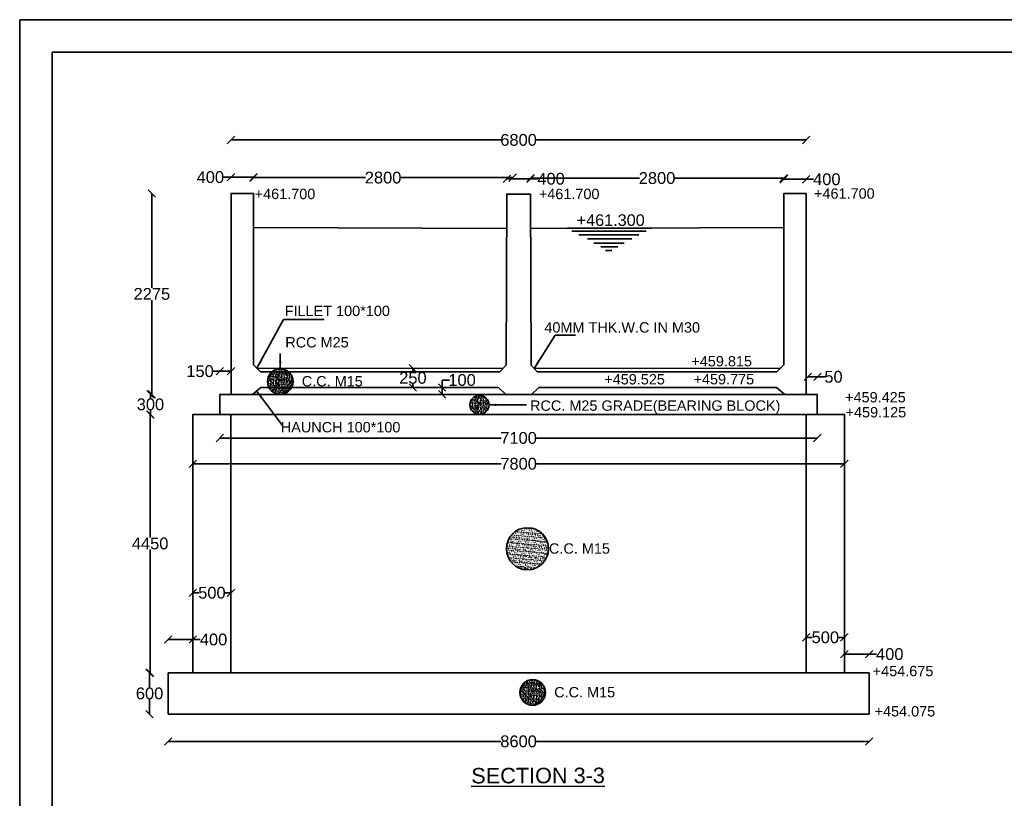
# Model space of a CAD drawing. Header units: millimetres. Extents: x 5124 to 6568637, y 2311 to 91879094.
# Drawn here: x 3590748 to 3603305, y 45948555 to 45958481 of the extents above; entities that cross this region are included whole.
import ezdxf

# ---------------------------------------------------------------- set-up
doc = ezdxf.new("R2010")
doc.units = ezdxf.units.MM
doc.header["$MEASUREMENT"] = 0
doc.layers.add('DRAWING', color=7, linetype='Continuous')
doc.layers.add('TEXT', color=7, linetype='Continuous')
doc.styles.get("Standard").update_dxf_attribs({"font": 'arial.ttf', "height": 150})
doc.dimstyles.get("Standard").update_dxf_attribs({"dimtxt": 200, "dimasz": 110, "dimexe": 0.18, "dimexo": 0.0625, "dimgap": 0.09, "dimtad": 0, "dimtih": 1, "dimtoh": 1, "dimdec": 0, "dimzin": 0, "dimdsep": 46, "dimtxsty": 'Standard', "dimblk": 'OBLIQUE', "dimcen": 0.09, "dimse1": 1, "dimse2": 1, "dimadec": 0, "dimazin": 0, "dimtfac": 1, "dimtdec": 0, "dimtofl": 0, "dimtmove": 0, "dimatfit": 3, "dimfxl": 1, "dimtolj": 1, "dimtzin": 0, "dimarcsym": 0})

# ---------------------------------------------------------------- blocks, each defined once
blk = doc.blocks.new('_Oblique')
at = {"color": 0, "linetype": 'ByBlock', "lineweight": -2}
blk.add_line((-0.5, -0.5), (0.5, 0.5), dxfattribs=at)
blk = doc.blocks.new('*D90')
at = {"layer": 'Defpoints', "color": 0, "transparency": 16777216}
for p in [(3593299, 45954005), (3593299, 45953711), (3593441, 45953711)]:
    blk.add_point(p, dxfattribs=at)
at = {"layer": 'TEXT', "color": 0, "lineweight": -2, "transparency": 16777216}
for p, q in [((3593299, 45954005), (3593204, 45954005)), ((3593441, 45954005), (3593299, 45954005))]:
    blk.add_line(p, q, dxfattribs=at)
at = {"layer": 'TEXT', "color": 0, "lineweight": -2, "transparency": 16777216, "xscale": 95, "yscale": 95, "zscale": 95, "rotation": 180}
blk.add_blockref('_Oblique', (3593299, 45954005), dxfattribs=at)
at = {"layer": 'TEXT', "color": 0, "lineweight": -2, "transparency": 16777216, "xscale": 95, "yscale": 95, "zscale": 95}
blk.add_blockref('_Oblique', (3593441, 45954005), dxfattribs=at)
at = {"layer": 'TEXT', "color": 0, "transparency": 16777216, "insert": (3593046, 45954005), "char_height": 150, "attachment_point": 5}
blk.add_mtext('\\A1;150', dxfattribs=at)
blk = doc.blocks.new('*D91')
at = {"layer": 'Defpoints', "color": 0, "transparency": 16777216}
for p in [(3595758, 45954042), (3595758, 45953798), (3595758, 45953798)]:
    blk.add_point(p, dxfattribs=at)
at = {"layer": 'TEXT', "color": 0, "lineweight": -2, "transparency": 16777216}
for p, q in [((3595758, 45954042), (3595758, 45953997)), ((3595758, 45953798), (3595758, 45953843))]:
    blk.add_line(p, q, dxfattribs=at)
at = {"layer": 'TEXT', "color": 0, "lineweight": -2, "transparency": 16777216, "xscale": 95, "yscale": 95, "zscale": 95}
for p, rotation in [((3595758, 45954042), 90), ((3595758, 45953798), 270)]:
    blk.add_blockref('_Oblique', p, dxfattribs=dict(at, rotation=rotation))
at = {"layer": 'TEXT', "color": 0, "transparency": 16777216, "insert": (3595758, 45953920), "char_height": 150, "attachment_point": 5}
blk.add_mtext('\\A1;250', dxfattribs=at)
blk = doc.blocks.new('*D92')
at = {"layer": 'Defpoints', "color": 0, "transparency": 16777216}
for p in [(3595334, 45953798), (3596131, 45953798), (3595267, 45953711)]:
    blk.add_point(p, dxfattribs=at)
at = {"layer": 'TEXT', "color": 0, "lineweight": -2, "transparency": 16777216}
for p, q in [((3596131, 45953798), (3596131, 45953893)), ((3596131, 45953893), (3596226, 45953893)), ((3596131, 45953711), (3596131, 45953798))]:
    blk.add_line(p, q, dxfattribs=at)
at = {"layer": 'TEXT', "color": 0, "lineweight": -2, "transparency": 16777216, "xscale": 95, "yscale": 95, "zscale": 95}
for p, rotation in [((3596131, 45953798), 90), ((3596131, 45953711), 270)]:
    blk.add_blockref('_Oblique', p, dxfattribs=dict(at, rotation=rotation))
at = {"layer": 'TEXT', "color": 0, "transparency": 16777216, "insert": (3596384, 45953893), "char_height": 150, "attachment_point": 5}
blk.add_mtext('\\A1;100', dxfattribs=at)
blk = doc.blocks.new('*D93')
at = {"layer": 'Defpoints', "color": 0}
for p in [(3593726, 45956476), (3593441, 45956267), (3593726, 45956267)]:
    blk.add_point(p, dxfattribs=at)
at = {"layer": 'TEXT', "color": 0, "lineweight": -2}
for p, q in [((3593441, 45956476), (3593346, 45956476)), ((3593726, 45956476), (3593441, 45956476))]:
    blk.add_line(p, q, dxfattribs=at)
at = {"layer": 'TEXT', "color": 0, "lineweight": -2, "xscale": 95, "yscale": 95, "zscale": 95, "rotation": 180}
blk.add_blockref('_Oblique', (3593441, 45956476), dxfattribs=at)
at = {"layer": 'TEXT', "color": 0, "lineweight": -2, "xscale": 95, "yscale": 95, "zscale": 95}
blk.add_blockref('_Oblique', (3593726, 45956476), dxfattribs=at)
at = {"layer": 'TEXT', "color": 0, "insert": (3593177, 45956476), "char_height": 150, "attachment_point": 5}
blk.add_mtext('\\A1;400', dxfattribs=at)
blk = doc.blocks.new('*D94')
at = {"layer": 'Defpoints', "color": 0, "transparency": 16777216}
for p in [(3597255, 45956455), (3596954, 45956260), (3597255, 45956262)]:
    blk.add_point(p, dxfattribs=at)
at = {"layer": 'TEXT', "color": 0, "lineweight": -2, "transparency": 16777216}
for p, q in [((3596954, 45956455), (3597255, 45956455)), ((3597255, 45956455), (3597350, 45956455))]:
    blk.add_line(p, q, dxfattribs=at)
at = {"layer": 'TEXT', "color": 0, "lineweight": -2, "transparency": 16777216, "xscale": 95, "yscale": 95, "zscale": 95, "rotation": 180}
blk.add_blockref('_Oblique', (3596954, 45956455), dxfattribs=at)
at = {"layer": 'TEXT', "color": 0, "lineweight": -2, "transparency": 16777216, "xscale": 95, "yscale": 95, "zscale": 95}
blk.add_blockref('_Oblique', (3597255, 45956455), dxfattribs=at)
at = {"layer": 'TEXT', "color": 0, "transparency": 16777216, "insert": (3597518, 45956455), "char_height": 150, "attachment_point": 5}
blk.add_mtext('\\A1;400', dxfattribs=at)
blk = doc.blocks.new('*D95')
at = {"layer": 'Defpoints', "color": 0, "transparency": 16777216}
for p in [(3600768, 45956449), (3600482, 45956267), (3600768, 45956267)]:
    blk.add_point(p, dxfattribs=at)
at = {"layer": 'TEXT', "color": 0, "lineweight": -2, "transparency": 16777216}
for p, q in [((3600482, 45956449), (3600768, 45956449)), ((3600768, 45956449), (3600863, 45956449))]:
    blk.add_line(p, q, dxfattribs=at)
at = {"layer": 'TEXT', "color": 0, "lineweight": -2, "transparency": 16777216, "xscale": 95, "yscale": 95, "zscale": 95, "rotation": 180}
blk.add_blockref('_Oblique', (3600482, 45956449), dxfattribs=at)
at = {"layer": 'TEXT', "color": 0, "lineweight": -2, "transparency": 16777216, "xscale": 95, "yscale": 95, "zscale": 95}
blk.add_blockref('_Oblique', (3600768, 45956449), dxfattribs=at)
at = {"layer": 'TEXT', "color": 0, "transparency": 16777216, "insert": (3601031, 45956449), "char_height": 150, "attachment_point": 5}
blk.add_mtext('\\A1;400', dxfattribs=at)
blk = doc.blocks.new('*D96')
at = {"layer": 'Defpoints', "color": 0, "transparency": 16777216}
for p in [(3597029, 45956470), (3593726, 45956267), (3597029, 45956260)]:
    blk.add_point(p, dxfattribs=at)
at = {"layer": 'TEXT', "color": 0, "lineweight": -2, "transparency": 16777216}
for p, q in [((3593726, 45956470), (3595153, 45956470)), ((3597029, 45956470), (3595603, 45956470))]:
    blk.add_line(p, q, dxfattribs=at)
at = {"layer": 'TEXT', "color": 0, "lineweight": -2, "transparency": 16777216, "xscale": 95, "yscale": 95, "zscale": 95, "rotation": 180}
blk.add_blockref('_Oblique', (3593726, 45956470), dxfattribs=at)
at = {"layer": 'TEXT', "color": 0, "lineweight": -2, "transparency": 16777216, "xscale": 95, "yscale": 95, "zscale": 95}
blk.add_blockref('_Oblique', (3597029, 45956470), dxfattribs=at)
at = {"layer": 'TEXT', "color": 0, "transparency": 16777216, "insert": (3595378, 45956470), "char_height": 150, "attachment_point": 5}
blk.add_mtext('\\A1;2800', dxfattribs=at)
blk = doc.blocks.new('*D97')
at = {"layer": 'Defpoints', "color": 0, "transparency": 16777216}
for p in [(3600482, 45956464), (3597255, 45956262), (3600482, 45956267)]:
    blk.add_point(p, dxfattribs=at)
at = {"layer": 'TEXT', "color": 0, "lineweight": -2, "transparency": 16777216}
for p, q in [((3597255, 45956464), (3598643, 45956464)), ((3600482, 45956464), (3599093, 45956464))]:
    blk.add_line(p, q, dxfattribs=at)
at = {"layer": 'TEXT', "color": 0, "lineweight": -2, "transparency": 16777216, "xscale": 95, "yscale": 95, "zscale": 95, "rotation": 180}
blk.add_blockref('_Oblique', (3597255, 45956464), dxfattribs=at)
at = {"layer": 'TEXT', "color": 0, "lineweight": -2, "transparency": 16777216, "xscale": 95, "yscale": 95, "zscale": 95}
blk.add_blockref('_Oblique', (3600482, 45956464), dxfattribs=at)
at = {"layer": 'TEXT', "color": 0, "transparency": 16777216, "insert": (3598868, 45956464), "char_height": 150, "attachment_point": 5}
blk.add_mtext('\\A1;2800', dxfattribs=at)
blk = doc.blocks.new('*D98')
at = {"layer": 'Defpoints', "color": 0, "transparency": 16777216}
for p in [(3593441, 45956950), (3593441, 45956267), (3600768, 45956267)]:
    blk.add_point(p, dxfattribs=at)
at = {"layer": 'TEXT', "color": 0, "lineweight": -2, "transparency": 16777216}
for p, q in [((3593441, 45956950), (3596880, 45956950)), ((3600768, 45956950), (3597329, 45956950))]:
    blk.add_line(p, q, dxfattribs=at)
at = {"layer": 'TEXT', "color": 0, "lineweight": -2, "transparency": 16777216, "xscale": 95, "yscale": 95, "zscale": 95, "rotation": 180}
blk.add_blockref('_Oblique', (3593441, 45956950), dxfattribs=at)
at = {"layer": 'TEXT', "color": 0, "lineweight": -2, "transparency": 16777216, "xscale": 95, "yscale": 95, "zscale": 95}
blk.add_blockref('_Oblique', (3600768, 45956950), dxfattribs=at)
at = {"layer": 'TEXT', "color": 0, "transparency": 16777216, "insert": (3597104, 45956950), "char_height": 150, "attachment_point": 5}
blk.add_mtext('\\A1;6800', dxfattribs=at)
blk = doc.blocks.new('*D99')
at = {"layer": 'Defpoints', "color": 0, "transparency": 16777216}
for p in [(3592432, 45956267), (3593441, 45956267), (3593299, 45953711)]:
    blk.add_point(p, dxfattribs=at)
at = {"layer": 'TEXT', "color": 0, "lineweight": -2, "transparency": 16777216}
for p, q in [((3592432, 45956267), (3592432, 45955066)), ((3592432, 45953711), (3592432, 45954912))]:
    blk.add_line(p, q, dxfattribs=at)
at = {"layer": 'TEXT', "color": 0, "lineweight": -2, "transparency": 16777216, "xscale": 95, "yscale": 95, "zscale": 95}
for p, rotation in [((3592432, 45956267), 90), ((3592432, 45953711), 270)]:
    blk.add_blockref('_Oblique', p, dxfattribs=dict(at, rotation=rotation))
at = {"layer": 'TEXT', "color": 0, "transparency": 16777216, "insert": (3592432, 45954989), "char_height": 150, "attachment_point": 5}
blk.add_mtext('\\A1;2275', dxfattribs=at)
blk = doc.blocks.new('*D100')
at = {"layer": 'Defpoints', "color": 0, "transparency": 16777216}
for p in [(3592414, 45953711), (3593299, 45953711), (3593299, 45953455)]:
    blk.add_point(p, dxfattribs=at)
at = {"layer": 'TEXT', "color": 0, "lineweight": -2, "transparency": 16777216}
for p, q in [((3592414, 45953711), (3592414, 45953660)), ((3592414, 45953455), (3592414, 45953506))]:
    blk.add_line(p, q, dxfattribs=at)
at = {"layer": 'TEXT', "color": 0, "lineweight": -2, "transparency": 16777216, "xscale": 95, "yscale": 95, "zscale": 95}
for p, rotation in [((3592414, 45953711), 90), ((3592414, 45953455), 270)]:
    blk.add_blockref('_Oblique', p, dxfattribs=dict(at, rotation=rotation))
at = {"layer": 'TEXT', "color": 0, "transparency": 16777216, "insert": (3592414, 45953583), "char_height": 150, "attachment_point": 5}
blk.add_mtext('\\A1;300', dxfattribs=at)
blk = doc.blocks.new('*D101')
at = {"layer": 'Defpoints', "color": 0, "transparency": 16777216}
for p in [(3592954, 45953455), (3592410, 45950166), (3592954, 45950166)]:
    blk.add_point(p, dxfattribs=at)
at = {"layer": 'TEXT', "color": 0, "lineweight": -2, "transparency": 16777216}
for p, q in [((3592410, 45953455), (3592410, 45951887)), ((3592410, 45950166), (3592410, 45951734))]:
    blk.add_line(p, q, dxfattribs=at)
at = {"layer": 'TEXT', "color": 0, "lineweight": -2, "transparency": 16777216, "xscale": 95, "yscale": 95, "zscale": 95}
for p, rotation in [((3592410, 45953455), 90), ((3592410, 45950166), 270)]:
    blk.add_blockref('_Oblique', p, dxfattribs=dict(at, rotation=rotation))
at = {"layer": 'TEXT', "color": 0, "transparency": 16777216, "insert": (3592410, 45951811), "char_height": 150, "attachment_point": 5}
blk.add_mtext('\\A1;4450', dxfattribs=at)
blk = doc.blocks.new('*D102')
at = {"layer": 'Defpoints', "color": 0, "transparency": 16777216}
for p in [(3592639, 45950166), (3592403, 45949638), (3592639, 45949638)]:
    blk.add_point(p, dxfattribs=at)
at = {"layer": 'TEXT', "color": 0, "lineweight": -2, "transparency": 16777216}
for p, q in [((3592403, 45950166), (3592403, 45949979)), ((3592403, 45949638), (3592403, 45949825))]:
    blk.add_line(p, q, dxfattribs=at)
at = {"layer": 'TEXT', "color": 0, "lineweight": -2, "transparency": 16777216, "xscale": 95, "yscale": 95, "zscale": 95}
for p, rotation in [((3592403, 45950166), 90), ((3592403, 45949638), 270)]:
    blk.add_blockref('_Oblique', p, dxfattribs=dict(at, rotation=rotation))
at = {"layer": 'TEXT', "color": 0, "transparency": 16777216, "insert": (3592403, 45949902), "char_height": 150, "attachment_point": 5}
blk.add_mtext('\\A1;600', dxfattribs=at)
blk = doc.blocks.new('*D103')
at = {"layer": 'Defpoints', "color": 0, "transparency": 16777216}
for p in [(3592954, 45950589), (3592639, 45950166), (3592954, 45950166)]:
    blk.add_point(p, dxfattribs=at)
at = {"layer": 'TEXT', "color": 0, "lineweight": -2, "transparency": 16777216}
for p, q in [((3592639, 45950589), (3592954, 45950589)), ((3592954, 45950589), (3593049, 45950589))]:
    blk.add_line(p, q, dxfattribs=at)
at = {"layer": 'TEXT', "color": 0, "lineweight": -2, "transparency": 16777216, "xscale": 95, "yscale": 95, "zscale": 95, "rotation": 180}
blk.add_blockref('_Oblique', (3592639, 45950589), dxfattribs=at)
at = {"layer": 'TEXT', "color": 0, "lineweight": -2, "transparency": 16777216, "xscale": 95, "yscale": 95, "zscale": 95}
blk.add_blockref('_Oblique', (3592954, 45950589), dxfattribs=at)
at = {"layer": 'TEXT', "color": 0, "transparency": 16777216, "insert": (3593218, 45950589), "char_height": 150, "attachment_point": 5}
blk.add_mtext('\\A1;400', dxfattribs=at)
blk = doc.blocks.new('*D104')
at = {"layer": 'Defpoints', "color": 0, "transparency": 16777216}
for p in [(3593440, 45951184), (3592954, 45951096), (3593440, 45951096)]:
    blk.add_point(p, dxfattribs=at)
at = {"layer": 'TEXT', "color": 0, "lineweight": -2, "transparency": 16777216}
for p, q in [((3592954, 45951184), (3593031, 45951184)), ((3593440, 45951184), (3593362, 45951184))]:
    blk.add_line(p, q, dxfattribs=at)
at = {"layer": 'TEXT', "color": 0, "lineweight": -2, "transparency": 16777216, "xscale": 95, "yscale": 95, "zscale": 95, "rotation": 180}
blk.add_blockref('_Oblique', (3592954, 45951184), dxfattribs=at)
at = {"layer": 'TEXT', "color": 0, "lineweight": -2, "transparency": 16777216, "xscale": 95, "yscale": 95, "zscale": 95}
blk.add_blockref('_Oblique', (3593440, 45951184), dxfattribs=at)
at = {"layer": 'TEXT', "color": 0, "transparency": 16777216, "insert": (3593197, 45951184), "char_height": 150, "attachment_point": 5}
blk.add_mtext('\\A1;500', dxfattribs=at)
blk = doc.blocks.new('*D105')
at = {"layer": 'Defpoints', "color": 0, "transparency": 16777216}
for p in [(3600769, 45950617), (3601254, 45950617), (3601254, 45950617)]:
    blk.add_point(p, dxfattribs=at)
at = {"layer": 'TEXT', "color": 0, "lineweight": -2, "transparency": 16777216}
for p, q in [((3600769, 45950617), (3600846, 45950617)), ((3601254, 45950617), (3601177, 45950617))]:
    blk.add_line(p, q, dxfattribs=at)
at = {"layer": 'TEXT', "color": 0, "lineweight": -2, "transparency": 16777216, "xscale": 95, "yscale": 95, "zscale": 95, "rotation": 180}
blk.add_blockref('_Oblique', (3600769, 45950617), dxfattribs=at)
at = {"layer": 'TEXT', "color": 0, "lineweight": -2, "transparency": 16777216, "xscale": 95, "yscale": 95, "zscale": 95}
blk.add_blockref('_Oblique', (3601254, 45950617), dxfattribs=at)
at = {"layer": 'TEXT', "color": 0, "transparency": 16777216, "insert": (3601012, 45950617), "char_height": 150, "attachment_point": 5}
blk.add_mtext('\\A1;500', dxfattribs=at)
blk = doc.blocks.new('*D106')
at = {"layer": 'Defpoints', "color": 0, "transparency": 16777216}
for p in [(3601570, 45950403), (3601254, 45950166), (3601570, 45950166)]:
    blk.add_point(p, dxfattribs=at)
at = {"layer": 'TEXT', "color": 0, "lineweight": -2, "transparency": 16777216}
for p, q in [((3601254, 45950403), (3601570, 45950403)), ((3601570, 45950403), (3601665, 45950403))]:
    blk.add_line(p, q, dxfattribs=at)
at = {"layer": 'TEXT', "color": 0, "lineweight": -2, "transparency": 16777216, "xscale": 95, "yscale": 95, "zscale": 95, "rotation": 180}
blk.add_blockref('_Oblique', (3601254, 45950403), dxfattribs=at)
at = {"layer": 'TEXT', "color": 0, "lineweight": -2, "transparency": 16777216, "xscale": 95, "yscale": 95, "zscale": 95}
blk.add_blockref('_Oblique', (3601570, 45950403), dxfattribs=at)
at = {"layer": 'TEXT', "color": 0, "transparency": 16777216, "insert": (3601833, 45950403), "char_height": 150, "attachment_point": 5}
blk.add_mtext('\\A1;400', dxfattribs=at)
blk = doc.blocks.new('*D107')
at = {"layer": 'Defpoints', "color": 0, "transparency": 16777216}
for p in [(3593299, 45953455), (3600910, 45953455), (3600910, 45953155)]:
    blk.add_point(p, dxfattribs=at)
at = {"layer": 'TEXT', "color": 0, "lineweight": -2, "transparency": 16777216}
for p, q in [((3593299, 45953155), (3596881, 45953155)), ((3600910, 45953155), (3597328, 45953155))]:
    blk.add_line(p, q, dxfattribs=at)
at = {"layer": 'TEXT', "color": 0, "lineweight": -2, "transparency": 16777216, "xscale": 95, "yscale": 95, "zscale": 95, "rotation": 180}
blk.add_blockref('_Oblique', (3593299, 45953155), dxfattribs=at)
at = {"layer": 'TEXT', "color": 0, "lineweight": -2, "transparency": 16777216, "xscale": 95, "yscale": 95, "zscale": 95}
blk.add_blockref('_Oblique', (3600910, 45953155), dxfattribs=at)
at = {"layer": 'TEXT', "color": 0, "transparency": 16777216, "insert": (3597104, 45953155), "char_height": 150, "attachment_point": 5}
blk.add_mtext('\\A1;7100', dxfattribs=at)
blk = doc.blocks.new('*D108')
at = {"layer": 'Defpoints', "color": 0, "transparency": 16777216}
for p in [(3592954, 45952846), (3601254, 45952846), (3601254, 45952826)]:
    blk.add_point(p, dxfattribs=at)
at = {"layer": 'TEXT', "color": 0, "lineweight": -2, "transparency": 16777216}
for p, q in [((3592954, 45952826), (3596881, 45952826)), ((3601254, 45952826), (3597328, 45952826))]:
    blk.add_line(p, q, dxfattribs=at)
at = {"layer": 'TEXT', "color": 0, "lineweight": -2, "transparency": 16777216, "xscale": 95, "yscale": 95, "zscale": 95, "rotation": 180}
blk.add_blockref('_Oblique', (3592954, 45952826), dxfattribs=at)
at = {"layer": 'TEXT', "color": 0, "lineweight": -2, "transparency": 16777216, "xscale": 95, "yscale": 95, "zscale": 95}
blk.add_blockref('_Oblique', (3601254, 45952826), dxfattribs=at)
at = {"layer": 'TEXT', "color": 0, "transparency": 16777216, "insert": (3597104, 45952826), "char_height": 150, "attachment_point": 5}
blk.add_mtext('\\A1;7800', dxfattribs=at)
blk = doc.blocks.new('*D109')
at = {"layer": 'Defpoints', "color": 0, "transparency": 16777216}
for p in [(3600913, 45953934), (3600789, 45953711), (3600913, 45953711)]:
    blk.add_point(p, dxfattribs=at)
at = {"layer": 'TEXT', "color": 0, "lineweight": -2, "transparency": 16777216}
for p, q in [((3600789, 45953934), (3600913, 45953934)), ((3600913, 45953934), (3601008, 45953934))]:
    blk.add_line(p, q, dxfattribs=at)
at = {"layer": 'TEXT', "color": 0, "lineweight": -2, "transparency": 16777216, "xscale": 95, "yscale": 95, "zscale": 95, "rotation": 180}
blk.add_blockref('_Oblique', (3600789, 45953934), dxfattribs=at)
at = {"layer": 'TEXT', "color": 0, "lineweight": -2, "transparency": 16777216, "xscale": 95, "yscale": 95, "zscale": 95}
blk.add_blockref('_Oblique', (3600913, 45953934), dxfattribs=at)
at = {"layer": 'TEXT', "color": 0, "transparency": 16777216, "insert": (3601116, 45953934), "char_height": 150, "attachment_point": 5}
blk.add_mtext('\\A1;50', dxfattribs=at)
blk = doc.blocks.new('*D110')
at = {"layer": 'Defpoints', "color": 0, "transparency": 16777216}
for p in [(3592639, 45949638), (3601570, 45949638), (3601570, 45949292)]:
    blk.add_point(p, dxfattribs=at)
at = {"layer": 'TEXT', "color": 0, "lineweight": -2, "transparency": 16777216}
for p, q in [((3592639, 45949292), (3596880, 45949292)), ((3601570, 45949292), (3597328, 45949292))]:
    blk.add_line(p, q, dxfattribs=at)
at = {"layer": 'TEXT', "color": 0, "lineweight": -2, "transparency": 16777216, "xscale": 95, "yscale": 95, "zscale": 95, "rotation": 180}
blk.add_blockref('_Oblique', (3592639, 45949292), dxfattribs=at)
at = {"layer": 'TEXT', "color": 0, "lineweight": -2, "transparency": 16777216, "xscale": 95, "yscale": 95, "zscale": 95}
blk.add_blockref('_Oblique', (3601570, 45949292), dxfattribs=at)
at = {"layer": 'TEXT', "color": 0, "transparency": 16777216, "insert": (3597104, 45949292), "char_height": 150, "attachment_point": 5}
blk.add_mtext('\\A1;8600', dxfattribs=at)

msp = doc.modelspace()

# ---------------------------------------------------------------- hatches: boundary and pattern name
at = {"layer": 'DRAWING'}
h = msp.add_hatch(dxfattribs=at)
h.set_pattern_fill('AR-CONC,_O', color=256, scale=6.585767)
h.set_pattern_definition([(50, (1332011.934, 15685220.425), (47.23708328, -4.1327093), [4.93932513, -54.33257645]), (355, (1332011.934, 15685220.425), (-9.13783932, 49.53762013), [3.951460105, -43.46606116]), (100.4514, (1332015.87, 15685220.08), (38.09927904, 45.40488076), [4.1977803, -46.17558473]), (46.1842, (1332011.934, 15685233.596), (70.28600711, -10.90069636), [7.4089877, -81.49886467]), (96.6356, (1332017.79, 15685232.69), (61.55470655, 64.15313175), [6.29667064, -69.26336603]), (351.1842, (1332011.934, 15685233.596), (61.55465647, 64.15317982), [5.92719016, -65.19909174]), (21, (1332018.52, 15685230.303), (39.310906717, -26.5155414), [4.93932513, -54.33257645]), (326, (1332018.52, 15685230.303), (16.02418045, 47.75669122), [3.951460105, -43.46606116]), (71.4514, (1332021.796, 15685228.094), (55.335103274, 21.24110651), [4.1977803, -46.17558473]), (37.5, (1332011.934, 15685220.425), (0.80081972, 21.9236130455), [0, -42.939199811, 0, -44.124637843, 0, -43.63070533]), (7.5, (1332011.934, 15685220.425), (17.325146369, 25.975035743), [0, -25.157629337, 0, -41.951334785, 0, -16.629061277]), (327.5, (1331997.248, 15685220.425), (35.156300998, -1.485411264), [0, -16.464417106, 0, -51.36898137, 0, -68.162686817]), (317.5, (1331990.662, 15685220.425), (38.40728137, 6.592680734), [0, -21.403742237, 0, -34.114272243, 0, -48.40538629])])
h.paths.add_polyline_path([(3593904.5, 45953874.2, 1), (3594231.2, 45953874.2, 1)])
h = msp.add_hatch(dxfattribs=at)
h.set_pattern_fill('AR-CONC,_O', color=256, scale=6.585767)
h.set_pattern_definition([(50, (1334549.864, 15684923.37), (47.23708328, -4.1327093), [4.93932513, -54.33257645]), (355, (1334549.864, 15684923.37), (-9.13783932, 49.53762013), [3.951460105, -43.46606116]), (100.4514, (1334553.8, 15684923.025), (38.09927904, 45.40488076), [4.1977803, -46.17558473]), (46.1842, (1334549.864, 15684936.54), (70.28600711, -10.90069636), [7.4089877, -81.49886467]), (96.6356, (1334555.72, 15684935.63), (61.55470655, 64.15313175), [6.29667064, -69.26336603]), (351.1842, (1334549.864, 15684936.54), (61.55465647, 64.15317982), [5.92719016, -65.19909174]), (21, (1334556.45, 15684933.25), (39.310906717, -26.5155414), [4.93932513, -54.33257645]), (326, (1334556.45, 15684933.25), (16.02418045, 47.75669122), [3.951460105, -43.46606116]), (71.4514, (1334559.725, 15684931.04), (55.335103274, 21.24110651), [4.1977803, -46.17558473]), (37.5, (1334549.864, 15684923.37), (0.80081972, 21.9236130455), [0, -42.939199811, 0, -44.124637843, 0, -43.63070533]), (7.5, (1334549.864, 15684923.37), (17.325146369, 25.975035743), [0, -25.157629337, 0, -41.951334785, 0, -16.629061277]), (327.5, (1334535.177, 15684923.37), (35.156300998, -1.485411264), [0, -16.464417106, 0, -51.36898137, 0, -68.162686817]), (317.5, (1334528.592, 15684923.37), (38.40728137, 6.592680734), [0, -21.403742237, 0, -34.114272243, 0, -48.40538629])])
h.paths.add_polyline_path([(3596484.1, 45953577.1, 1), (3596727.4, 45953577.1, 1)])
h = msp.add_hatch(dxfattribs=at)
h.set_pattern_fill('AR-CONC,_O', color=256, scale=6.585767)
h.set_pattern_definition([(50, (1335161.158, 15683091.135), (47.23708328, -4.1327093), [4.93932513, -54.33257645]), (355, (1335161.16, 15683091.135), (-9.13783932, 49.53762013), [3.951460105, -43.46606116]), (100.4514, (1335165.094, 15683090.79), (38.09927904, 45.40488076), [4.1977803, -46.17558473]), (46.1842, (1335161.16, 15683104.307), (70.28600711, -10.90069636), [7.4089877, -81.49886467]), (96.6356, (1335167.015, 15683103.4), (61.55470655, 64.15313175), [6.29667064, -69.26336603]), (351.1842, (1335161.16, 15683104.31), (61.55465647, 64.15317982), [5.92719016, -65.19909174]), (21, (1335167.744, 15683101.014), (39.310906717, -26.5155414), [4.93932513, -54.33257645]), (326, (1335167.744, 15683101.014), (16.02418045, 47.75669122), [3.951460105, -43.46606116]), (71.4514, (1335171.02, 15683098.804), (55.335103274, 21.24110651), [4.1977803, -46.17558473]), (37.5, (1335161.158, 15683091.135), (0.80081972, 21.9236130455), [0, -42.939199811, 0, -44.124637843, 0, -43.63070533]), (7.5, (1335161.158, 15683091.135), (17.325146369, 25.975035743), [0, -25.157629337, 0, -41.951334785, 0, -16.629061277]), (327.5, (1335146.472, 15683091.135), (35.156300998, -1.485411264), [0, -16.464417106, 0, -51.36898137, 0, -68.162686817]), (317.5, (1335139.886, 15683091.135), (38.40728137, 6.592680734), [0, -21.403742237, 0, -34.114272243, 0, -48.40538629])])
h.paths.add_polyline_path([(3596948.6, 45951744.9, 1), (3597485.5, 45951744.9, 1)])
h = msp.add_hatch(dxfattribs=at)
h.set_pattern_fill('AR-CONC,_O', color=256, scale=6.585767)
h.set_pattern_definition([(50, (1335227.385, 15681261.277), (47.23708328, -4.1327093), [4.93932513, -54.33257645]), (355, (1335227.385, 15681261.277), (-9.13783932, 49.53762013), [3.951460105, -43.46606116]), (100.4514, (1335231.32, 15681260.933), (38.09927904, 45.40488076), [4.1977803, -46.17558473]), (46.1842, (1335227.385, 15681274.45), (70.28600711, -10.90069636), [7.4089877, -81.49886467]), (96.6356, (1335233.24, 15681273.54), (61.55470655, 64.15313175), [6.29667064, -69.26336603]), (351.1842, (1335227.385, 15681274.45), (61.55465647, 64.15317982), [5.92719016, -65.19909174]), (21, (1335233.97, 15681271.156), (39.310906717, -26.5155414), [4.93932513, -54.33257645]), (326, (1335233.97, 15681271.156), (16.02418045, 47.75669122), [3.951460105, -43.46606116]), (71.4514, (1335237.246, 15681268.946), (55.335103274, 21.24110651), [4.1977803, -46.17558473]), (37.5, (1335227.385, 15681261.277), (0.80081972, 21.9236130455), [0, -42.939199811, 0, -44.124637843, 0, -43.63070533]), (7.5, (1335227.385, 15681261.277), (17.325146369, 25.975035743), [0, -25.157629337, 0, -41.951334785, 0, -16.629061277]), (327.5, (1335212.698, 15681261.277), (35.156300998, -1.485411264), [0, -16.464417106, 0, -51.36898137, 0, -68.162686817]), (317.5, (1335206.113, 15681261.277), (38.40728137, 6.592680734), [0, -21.403742237, 0, -34.114272243, 0, -48.40538629])])
h.paths.add_polyline_path([(3597119.9, 45949915, 1), (3597446.6, 45949915, 1)])

# ---------------------------------------------------------------- linework, layer by layer
for p, q in [((3593726.5, 45955837.3), (3596952.2, 45955824)), ((3600482.1, 45955837.3), (3597256.4, 45955824)), ((3593770.6, 45954042.7), (3596905.5, 45954041.8)), ((3600438, 45954042.7), (3597303.1, 45954041.8)), ((3597104.3, 45953710.8), (3593299.1, 45953710.8)), ((3593299.1, 45953710.8), (3593299.1, 45953455.5)), ((3597104.3, 45953710.8), (3600909.5, 45953710.8)), ((3600909.5, 45953710.8), (3600909.5, 45953455.5)), ((3593299.1, 45953455.5), (3597104.3, 45953455.5)), ((3600909.5, 45953455.5), (3597104.3, 45953455.5)), ((3592638.9, 45949638.4), (3592638.9, 45950165.9)), ((3592638.9, 45950165.9), (3597104.3, 45950165.9)), ((3601569.7, 45950165.9), (3597104.3, 45950165.9)), ((3601569.7, 45949638.4), (3601569.7, 45950165.9)), ((3597104.3, 45949638.4), (3592638.9, 45949638.4)), ((3597104.3, 45949638.4), (3601569.7, 45949638.4))]:
    msp.add_line(p, q, dxfattribs=at)
for points in [[(3590748.5, 45958480.8), (3625185.6, 45958480.8), (3625185.6, 45933675), (3590748.5, 45933675)], [(3591163.5, 45958065.7), (3624770.6, 45958065.7), (3624770.6, 45934090.1), (3591163.5, 45934090.1)], [(3592954.1, 45950165.9), (3593439.6, 45950165.9), (3593439.6, 45953455.5), (3592954.1, 45953455.5)], [(3601254.5, 45950165.9), (3600769, 45950165.9), (3600769, 45953455.5), (3601254.5, 45953455.5)]]:
    msp.add_lwpolyline(points, close=True, dxfattribs=at)
for points in [[(3596945, 45954084), (3596866, 45953999.6), (3593814.7, 45953999.6), (3593726.5, 45954085.7), (3593726.5, 45956267.5), (3593440.8, 45956267.5), (3593440.8, 45953710.8)], [(3597104.3, 45956260.5), (3596954, 45956260.5), (3596945, 45954084)], [(3597104.3, 45956260.5), (3597254.6, 45956260.5), (3597263.6, 45954084)], [(3597263.6, 45954084), (3597342.6, 45953999.6), (3600393.9, 45953999.6), (3600482.1, 45954085.7), (3600482.1, 45956267.5), (3600767.8, 45956267.5), (3600767.8, 45953710.8)], [(3598798.7, 45955828.1), (3597728.5, 45955828.1)], [(3598727.9, 45955789), (3597782.7, 45955789)], [(3598637, 45955743.7), (3597873.5, 45955743.7)], [(3598546.2, 45955690.9), (3597982, 45955690.9)], [(3598449.5, 45955636.8), (3598064, 45955636.8)], [(3598368.9, 45955589.9), (3598153.4, 45955589.9)], [(3598292.7, 45955543), (3598212.1, 45955543)], [(3596940.5, 45953710.8), (3596848.6, 45953797.8), (3593819.2, 45953797.8), (3593714.5, 45953710.8)], [(3597268.1, 45953710.8), (3597360, 45953797.8), (3600389.4, 45953797.8), (3600494.1, 45953710.8)], [(3593295.3, 45953710.8), (3600913.3, 45953710.8)], [(3600913.3, 45953710.8), (3593295.3, 45953710.8)]]:
    msp.add_lwpolyline(points, dxfattribs=at)
for centre, radius in [((3594067.8, 45953874.2), 163.3), ((3596605.7, 45953577.1), 121.7), ((3597217, 45951744.9), 268.5), ((3597283.3, 45949915), 163.3)]:
    msp.add_circle(centre, radius, dxfattribs=at)

# ---------------------------------------------------------------- texts
at = {"layer": 'TEXT'}
for s, height, p in [('+461.700', 131.72, (3593742, 45956196.8)), ('+461.700', 131.72, (3597362.1, 45956196.8)), ('+461.700', 131.72, (3600868.2, 45956202.4)), ('+461.300', 147.83, (3597844.1, 45955855.2)), ('FILLET 100*100', 131.715, (3594124.9, 45954707.9)), ('40MM THK.W.C IN M30', 131.715, (3597432.6, 45954497.3)), ('RCC M25', 131.72, (3594132.2, 45954307.6)), ('+459.815', 131.72, (3599305.2, 45954067.1)), (' C.C. M15  ', 131.715, (3594291, 45953811.8)), ('+459.525', 131.72, (3598195.6, 45953836.9)), ('+459.775', 131.72, (3599332.6, 45953837.7)), ('+459.425', 131.72, (3601264.2, 45953608.3)), (' RCC. M25 GRADE(BEARING BLOCK)  ', 131.715, (3597198.7, 45953501.9)), ('+459.125', 131.72, (3601269.9, 45953417.2)), ('HAUNCH 100*100', 131.715, (3594074.8, 45953226.7)), (' C.C. M15  ', 131.715, (3597440.2, 45951682.5)), ('+454.675', 131.72, (3601615.9, 45950122.3)), (' C.C. M15  ', 131.715, (3597506.4, 45949852.6)), ('+454.075', 131.72, (3601639.8, 45949609.4))]:
    msp.add_text(s, height=height, dxfattribs=at).set_placement(p)
msp.add_text('%%USECTION 3-3', height=197.573, rotation=0.1412, dxfattribs=at).set_placement((3596501.9, 45948756.5))

# ---------------------------------------------------------------- dimensions: what is measured, and where the dimension line sits
for base, p1, p2, text, picture, middle in [((3593440.8, 45956949.8), (3600767.8, 45956267.5), (3593440.8, 45956267.5), '6800', '*D98', (3597104.3, 45956949.8)), ((3597029.1, 45956470.2), (3593726.5, 45956267.5), (3597029.1, 45956260.5), '2800', '*D96', (3595377.8, 45956470.2)), ((3597254.6, 45956455.3), (3596954, 45956260.5), (3597254.6, 45956261.7), '400', '*D94', (3597518.2, 45956455.3)), ((3600482.1, 45956464.1), (3597254.6, 45956261.7), (3600482.1, 45956267.5), '2800', '*D97', (3598868.4, 45956464.1)), ((3600767.8, 45956448.9), (3600482.1, 45956267.5), (3600767.8, 45956267.5), '400', '*D95', (3601031.4, 45956448.9)), ((3593299.1, 45954004.9), (3593440.8, 45953710.8), (3593299.1, 45953710.8), '150', '*D90', (3593045.6, 45954004.9)), ((3600913.3, 45953934.4), (3600789.4, 45953710.8), (3600913.3, 45953710.8), '50', '*D109', (3601115.6, 45953934.4)), ((3600909.5, 45953154.6), (3593299.1, 45953455.5), (3600909.5, 45953455.5), '7100', '*D107', (3597104.3, 45953154.6)), ((3601254.5, 45952825.9), (3592954.1, 45952846.4), (3601254.5, 45952846.4), '7800', '*D108', (3597104.3, 45952825.9)), ((3593439.6, 45951184.2), (3592954.1, 45951096), (3593439.6, 45951096), '500', '*D104', (3593196.9, 45951184.2)), ((3592954.1, 45950589.1), (3592638.9, 45950165.9), (3592954.1, 45950165.9), '400', '*D103', (3593217.7, 45950589.1)), ((3601254.5, 45950617.1), (3600769, 45950617.1), (3601254.5, 45950617.1), '500', '*D105', (3601011.7, 45950617.1)), ((3601569.7, 45950403.1), (3601254.5, 45950165.9), (3601569.7, 45950165.9), '400', '*D106', (3601833.2, 45950403.1)), ((3601569.7, 45949291.9), (3592638.9, 45949638.4), (3601569.7, 45949638.4), '8600', '*D110', (3597104.3, 45949291.9))]:
    dim = msp.add_linear_dim(base=base, p1=p1, p2=p2, text=text, dimstyle='Standard', override={"dimasz": 95, "dimfxl": 2000, "dimarcsym": 1}, dxfattribs=at)
    dim.commit()
    dim.dimension.update_dxf_attribs({"geometry": picture, "text_midpoint": middle})
dim = msp.add_linear_dim(base=(3593726.5, 45956475.7), p1=(3593440.8, 45956267.5), p2=(3593726.5, 45956267.5), text='400', dimstyle='Standard', override={"dimasz": 95, "dimfxl": 2000, "dimarcsym": 1}, dxfattribs=at)
dim.commit()
dim.dimension.update_dxf_attribs({"geometry": '*D93', "text_midpoint": (3593177.2, 45956475.7), "dimtype": 160})
for base, p1, p2, text, picture, middle in [((3592432.3, 45956267.5), (3593299.1, 45953710.8), (3593440.8, 45956267.5), '2275', '*D99', (3592432.3, 45954989.2)), ((3595758.3, 45953797.8), (3595758.3, 45954042.1), (3595758.3, 45953797.8), '250', '*D91', (3595758.3, 45953920)), ((3596130.8, 45953797.8), (3595267.4, 45953710.8), (3595333.9, 45953797.8), '100', '*D92', (3596384.3, 45953892.8)), ((3592413.7, 45953710.8), (3593299.1, 45953455.5), (3593299.1, 45953710.8), '300', '*D100', (3592413.7, 45953583.2)), ((3592410, 45950165.9), (3592954.1, 45953455.5), (3592954.1, 45950165.9), '4450', '*D101', (3592410, 45951810.7)), ((3592402.8, 45949638.4), (3592638.9, 45950165.9), (3592638.9, 45949638.4), '600', '*D102', (3592402.8, 45949902.1))]:
    dim = msp.add_linear_dim(base=base, p1=p1, p2=p2, angle=90, text=text, dimstyle='Standard', override={"dimasz": 95, "dimfxl": 2000, "dimarcsym": 1}, dxfattribs=at)
    dim.commit()
    dim.dimension.update_dxf_attribs({"geometry": picture, "text_midpoint": middle})

# ---------------------------------------------------------------- leaders
at = {"layer": 'DRAWING'}
for points in [[(3593770.6, 45954042.7), (3594109.4, 45954662.6), (3594627.7, 45954662.6)], [(3597303.1, 45954041.8), (3597570.5, 45954464.9), (3597831.2, 45954464.9)], [(3594067.8, 45954037.5), (3594067.8, 45954229.8)], [(3593766.9, 45953754.3), (3594096.1, 45953315)], [(3596727.4, 45953577.1), (3597205.4, 45953577.1)]]:
    msp.add_leader(points, dimstyle='Standard', override={"dimasz": 95, "dimgap": 0.09, "dimtad": 0, "dimfxl": 2000, "dimarcsym": 1}, dxfattribs=at)

doc.saveas('drawing.dxf')
